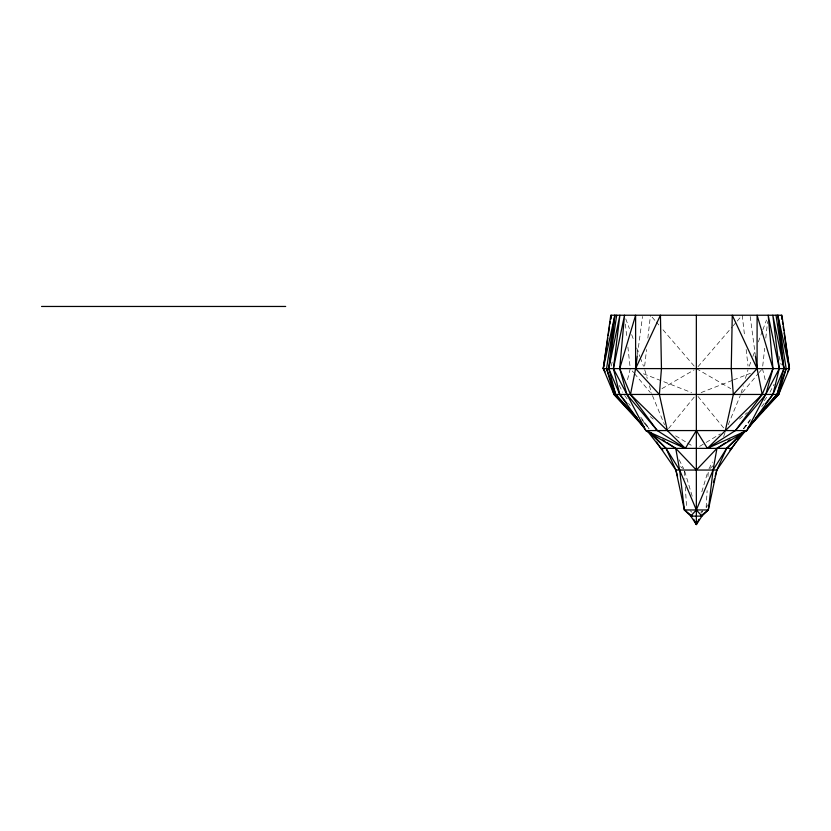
<?xml version="1.0" encoding="UTF-8"?>
<svg xmlns="http://www.w3.org/2000/svg" width="831" height="831" viewBox="0 0 831 831"><rect width="100%" height="100%" fill="white"/><g stroke="black" fill="none" stroke-linecap="round" stroke-linejoin="round"><path stroke-width="0.62" stroke-dasharray="4.16 3.12" d="M706.132 507.388L707.129 490.654M707.981 476.485L708.292 471.333M762.723 366.066L764.676 348.272M765.798 338.103L767.605 321.576M644.659 366.066L646.549 349.539M647.858 338.103L650.465 315.229M637.46 354.629L642.508 316.497M627.53 379.684L630.262 368.6L633.606 372.579M611.138 366.118L612.759 359.916M706.651 507.471L707.337 504.978M741.096 393.229L743.267 385.844M745.438 378.458L747.973 369.837M701.811 491.817L708.002 471.26M723.635 436.504L725.359 431.756M749.24 366.18L751.058 361.329M752.876 356.478L755.14 350.412M758.319 341.915L762.401 330.998M762.858 329.782L766.494 320.08M728.195 424.745L740.255 395.618M708.947 468.913L712.406 462.067M769.984 392.211L774.056 384.338M701.499 513.049L702.746 510.992M743.548 428.505L751.203 418.19M764.229 400.646L768.052 395.483M668.55 428.557L694.716 396.46M743.652 428.557L750.206 420.538M761.684 406.494L764.136 403.482M742.405 392.471L758.267 373.576M759.098 372.579L761.601 369.598M698.019 366.668L732.225 326.874M733.056 325.897L736.391 322.023M737.232 321.046L740.566 317.162M743.693 428.671L748.731 422.969M710.245 468.31L713.05 465.713M700.741 512.28L702.496 510.733M739.476 419.073L747.308 412.508M699.619 446.392L705.072 443.1M706.163 442.435L720.342 433.865M661.954 388.638L694.134 369.899M701.156 392.575L732.402 380.359M733.596 379.881L750.424 373.306M643.485 373.773L691.548 392.575M696.347 368.6L730.75 388.638M675.634 435.839L686.541 442.435M687.632 443.1L693.085 446.392M650.289 416.611L653.218 419.073M690.208 510.733L691.963 512.28M680.589 466.575L682.459 468.31M643.973 422.969L649.011 428.671M652.138 317.162L655.472 321.046M656.303 322.023L658.806 324.931M662.982 329.782L694.685 366.668M634.437 373.576L650.299 392.471M697.988 396.46L724.154 428.557M628.568 403.482L630.199 405.486M641.677 419.53L649.053 428.557M624.652 395.483L628.475 400.646M640.732 417.152L649.156 428.505M619.23 385.47L622.72 392.211M679.145 459.792L683.757 468.913M652.449 395.618L664.509 424.745M625.753 318.865L629.389 328.567M631.664 334.633L633.482 339.484M636.65 347.981L639.828 356.478M640.286 357.683L643.464 366.18M684.702 471.26L693.075 499.078M644.731 369.837L647.266 378.458M649.437 385.844L651.608 393.229M778.979 356.187L781.244 364.882M762.442 368.6L765.476 380.92M750.196 316.497L755.244 354.629M742.239 315.229L744.701 336.835M746.155 349.539L748.035 366.066M625.379 324.121L626.906 338.103M627.893 346.994L629.981 366.066M684.412 471.333L684.879 479.061M685.336 486.789L686.572 507.388"/><path stroke-width="1.25" d="M644.409 427.716L614.005 394.455L603.254 368.6L614.857 315.229L608.759 368.6L619.781 394.455L645.905 430.572L685.315 448.376L667.355 430.572L659.378 394.455L661.455 368.6L660.437 315.229L635.611 368.6L630.5 394.455L657.279 430.572L685.315 448.376L696.347 430.572L707.389 448.376L746.799 430.572L772.923 394.455L783.945 368.6L777.847 315.229L789.45 368.6L778.699 394.455L748.295 427.716M610.816 319.042L611.232 315.229L610.66 319.042M650.393 432.349L666.057 448.376L675.863 470.045L684.38 509.964L690.769 516.124L696.347 524.538L701.935 516.124L708.324 509.964L713.081 470.045L716.956 448.376L725.629 442.674M659.378 394.455L635.611 368.6L637.294 355.897M644.482 427.643L615.688 394.455L608.759 368.6L616.675 315.229M607.814 338.103L603.254 368.6L605.197 371.841M608.188 335.558L609.518 326.666M609.902 324.121L610.276 321.576M628.215 409.268L614.005 394.455L606.557 368.6L614.857 315.229M608.759 368.6L619.895 315.229L613.413 368.6L619.781 394.455L627 403.482M700.512 516.124L708.324 509.964L716.841 470.045L726.647 448.376L742.312 432.349M725.349 430.572L733.326 394.455L731.249 368.6L732.267 315.229L757.093 368.6L762.204 394.455L735.425 430.572L707.389 448.376L762.204 394.455L772.975 368.6L768.187 315.229L779.291 368.6L772.923 394.455L765.704 403.482M776.029 315.229L783.945 368.6L777.016 394.455L748.222 427.643M713.445 482.52L714.463 478.781M715.148 476.288L716.841 470.045L736.1 442.092M765.372 408.343L778.699 394.455L786.147 368.6L777.847 315.229M786.147 368.6L777.016 394.455L755.327 418.211M693.75 519.282L696.347 524.538L697.282 522.128M695.422 522.128L696.347 524.538L698.954 519.282M667.075 442.674L675.748 448.376L696.347 470.045L716.956 448.376L746.799 430.572L779.291 368.6L772.809 315.229L783.945 368.6M787.508 371.841L789.45 368.6L781.919 315.229L610.785 315.229L603.254 368.6L789.45 368.6L784.132 333.023M737.544 439.994L738.988 437.895M729.898 450.111L745.687 430.572L726.647 448.376L713.081 470.045L696.347 509.964L690.769 516.124L701.935 516.124L696.347 509.964L679.623 470.045L666.057 448.376L647.017 430.572L660.936 448.376L675.863 470.045L677.556 476.288M735.425 430.572L765.798 394.455L772.975 368.6L757.093 315.229L757.093 368.6L733.326 394.455M758.267 415.749L760.926 412.976M727.79 441.251L729.961 439.828M41.55 306.462L285.677 306.462M614.005 394.455L778.699 394.455M657.279 430.572L626.906 394.455L619.718 368.6L624.517 315.229L613.413 368.6L645.905 430.572L746.799 430.572M656.604 442.092L660.936 448.376L731.768 448.376M675.863 470.045L716.841 470.045M645.905 430.572L675.748 448.376L679.623 470.045L684.38 509.964L708.324 509.964M662.743 439.828L664.914 441.251M684.38 509.964L692.192 516.124M660.936 448.376L662.806 450.111M667.355 430.572L630.5 394.455L619.718 368.6L635.611 315.229L635.611 368.6M631.778 412.976L633.554 414.825M639.766 421.307L641.553 423.156M637.377 418.211L615.688 394.455L606.557 368.6M781.472 315.229L782.044 319.042M782.428 321.576L782.802 324.121M783.186 326.666L783.758 330.478M755.41 355.897L757.093 368.6M781.607 316.497L781.888 319.042M696.347 315.229L696.347 524.538"/></g></svg>
